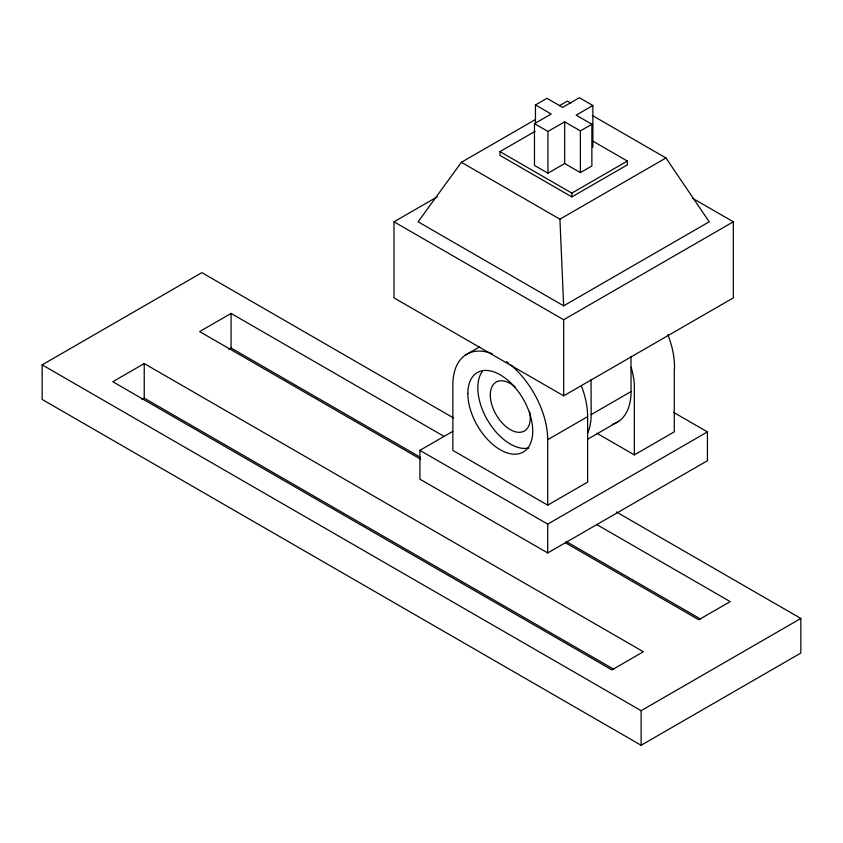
<?xml version="1.0" encoding="UTF-8"?>
<svg xmlns="http://www.w3.org/2000/svg" width="843" height="843" viewBox="0 0 843 843"><rect width="100%" height="100%" fill="white"/><g stroke="black" fill="none" stroke-linecap="round" stroke-linejoin="round"><path stroke-width="1.26" d="M535.495 119.506L461.395 162.288L418.117 221.804L563.661 305.83L709.216 221.804L665.938 157.968L592.323 115.47M616.37 511.954L800.85 618.467L800.85 653.04L641.123 745.265L42.15 399.445L42.15 364.861L201.877 272.647L453.534 417.949M535.463 123.194L535.463 104.943L546.949 98.315L562.671 107.388L579.383 97.735L592.861 105.523L592.861 147.251M559.425 105.691L567.413 101.086L570.806 103.046M592.861 105.523L576.148 115.175L591.87 124.248L591.87 165.976L580.384 172.604L564.662 163.531L547.939 173.184L534.462 165.407L534.462 123.679L551.185 114.016L535.463 104.943M592.545 140.95L627.361 161.055L627.361 164.859L571.849 196.904L499.973 155.407L499.973 151.603L535.094 131.329M144.227 363.565L112.783 381.721L611.923 669.9L643.367 651.744L144.227 363.565L144.227 398.149L613.736 669.226M444.177 436.463L231.077 313.427L199.633 331.584L420.71 459.224M534.462 123.679L547.939 131.455L564.662 121.803L580.384 130.876L591.87 124.248M692.335 198.137L733.326 221.804L733.326 297.885L563.661 395.831L393.997 297.885L393.997 221.804L437.275 196.819M141.982 399.445L144.227 398.149M228.832 349.308L231.077 348.011L420.246 457.222M499.973 151.603L571.849 193.1L627.361 161.055M461.395 162.288L559.921 219.18L665.938 157.968M465.241 355.188L479.656 346.863M393.997 221.804L563.661 319.75L733.326 221.804M673.515 412.322L707.435 431.901L707.435 460.721L547.708 552.945L419.93 479.172L419.93 450.352L452.775 431.384M587.634 416.632L587.634 482.101L547.697 505.157L547.697 439.688L587.634 416.632A67.061 38.715 60 0 0 581.417 385.957M587.929 432.543A67.061 38.715 60 0 0 591.143 414.619L631.07 391.563L630.975 356.484M587.634 439.235L618.688 421.3M596.802 433.218L634.347 454.904L674.284 431.848L674.284 371.426A67.061 38.715 60 0 0 667.835 334.692M419.93 450.352L547.708 524.125L707.435 431.901M42.15 364.861L641.123 710.681L800.85 618.467M596.886 524.631L730.217 601.607L698.773 619.763L565.442 542.776M547.697 505.157L452.86 450.404L452.86 384.935A67.061 38.715 60 0 1 492.186 353.681M566.117 541.448L700.596 619.078M559.921 219.18L563.661 305.83M591.038 379.54L591.143 414.619M641.123 710.681L641.123 745.265M634.347 454.904L634.347 384.376A67.061 38.715 60 0 0 631.175 367.285M580.384 130.876L580.384 172.604M571.849 193.1L571.849 196.904M564.662 121.803L564.662 163.531M563.661 319.75L563.661 395.831M547.939 131.455L547.939 173.184M547.708 524.125L547.708 552.945M231.077 313.427L231.077 348.011M529.552 411.711A28.241 16.302 60 0 1 512.007 430.52A28.241 16.302 60 0 1 490.373 393.049A28.241 16.302 60 0 1 515.431 387.264M506.59 361.679A67.061 38.715 60 0 1 508.519 363.143M510.426 364.682A67.061 38.715 60 0 1 547.697 439.688M528.867 447.981A45.88 26.491 60 0 1 488.339 421.511A45.88 26.491 60 0 1 482.164 371.594M631.07 391.563A67.061 38.715 60 0 1 612.218 424.377M467.833 393.576A45.88 26.491 60 0 0 516.506 454.124A45.88 26.491 60 0 0 516.506 389.234A45.88 26.491 60 0 0 467.833 393.576"/></g></svg>
